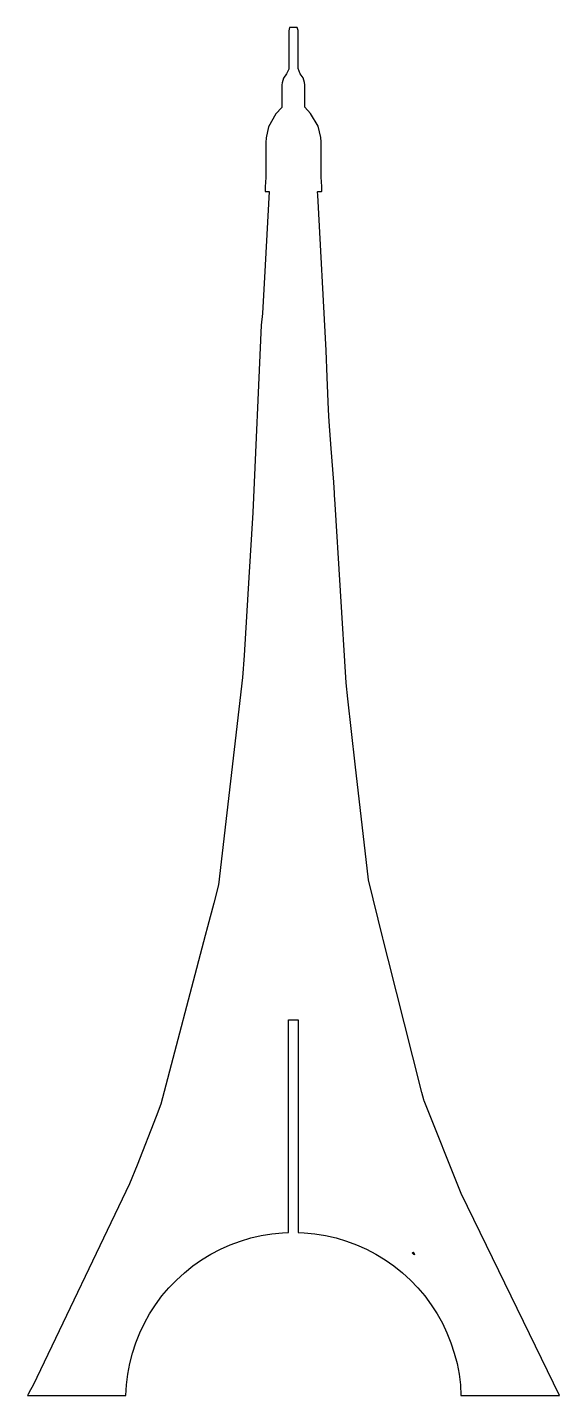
# Model space of a CAD drawing. Header units: metres. Extents: x -12 to 212, y 738 to 1315.
import ezdxf

# ---------------------------------------------------------------- set-up
doc = ezdxf.new("R2010")
doc.units = ezdxf.units.M

msp = doc.modelspace()

# ---------------------------------------------------------------- linework, layer by layer
at = {"layer": 'GROUP0'}
for points in [[(-9.51, 742.56, 0), (-10.6, 740.55, 0), (-11.61, 738.82, 0), (-11.94, 738.16, 0), (0.14, 738.16, 0), (20.05, 738.16, 0), (29.53, 738.16, 0), (29.8, 742.69, 0), (30.36, 747.21, 0), (31.2, 751.67, 0), (32.34, 756.08, 0), (33.75, 760.4, 0), (35.44, 764.62, 0), (37.4, 768.73, 0), (39.61, 772.7, 0), (42.08, 776.51, 0), (44.79, 780.17, 0), (47.72, 783.64, 0), (50.88, 786.91, 0), (54.23, 789.98, 0), (57.78, 792.82, 0), (61.51, 795.43, 0), (65.39, 797.8, 0), (69.42, 799.91, 0), (73.57, 801.75, 0), (77.84, 803.33, 0), (82.19, 804.63, 0), (86.63, 805.64, 0), (91.12, 806.37, 0), (95.64, 806.81, 0), (98.19, 806.89, 0), (98.19, 896.63, 0), (102.19, 896.63, 0), (102.19, 806.89, 0), (104.73, 806.81, 0), (109.26, 806.37, 0), (113.74, 805.64, 0), (118.18, 804.63, 0), (122.53, 803.33, 0), (126.8, 801.75, 0), (130.95, 799.91, 0), (134.98, 797.8, 0), (138.86, 795.43, 0), (142.59, 792.82, 0), (146.14, 789.98, 0), (149.49, 786.91, 0), (152.65, 783.64, 0), (155.58, 780.17, 0), (158.29, 776.51, 0), (160.76, 772.7, 0), (162.98, 768.73, 0), (164.93, 764.62, 0), (166.62, 760.4, 0), (168.03, 756.08, 0), (169.17, 751.67, 0), (170.01, 747.21, 0), (170.57, 742.69, 0), (170.84, 738.16, 0), (181.99, 738.16, 0), (201.96, 738.16, 0), (212.41, 738.16, 0), (199.73, 764.22, 0), (181.62, 801.41, 0), (170.94, 823.34, 0), (155.26, 862.5, 0), (155.18, 862.72, 0), (155.13, 862.87, 0), (154.34, 865.91, 0), (150.57, 880.96, 0), (140.11, 922.25, 0), (138.01, 930.51, 0), (137.88, 931.04, 0), (131.79, 955.68, 0), (126.2, 1004.46, 0), (123.1, 1031.98, 0), (122.37, 1038.68, 0), (117.65, 1116.26, 0), (117.57, 1117.62, 0), (117.51, 1118.75, 0), (117.17, 1123.36, 0), (116.12, 1137.51, 0), (115.27, 1148.88, 0), (115.04, 1153.85, 0), (114.49, 1167.63, 0), (114.04, 1178.78, 0), (110.44, 1244.37, 0), (110.33, 1245.7, 0), (110.5, 1245.86, 0), (111.32, 1245.86, 0), (112.06, 1245.86, 0), (112.16, 1246.03, 0), (112.16, 1246.75, 0), (112.16, 1247.42, 0), (112.12, 1247.96, 0), (111.98, 1249.99, 0), (111.85, 1251.86, 0), (111.83, 1253.59, 0), (111.83, 1260.41, 0), (111.83, 1266.76, 0), (111.71, 1268.72, 0), (110.59, 1273.41, 0), (107.41, 1278.79, 0), (105.07, 1281.44, 0), (105.07, 1285.9, 0), (105.07, 1290.12, 0), (105.07, 1290.75, 0), (105.06, 1290.84, 0), (104.93, 1291.79, 0), (104.28, 1293.76, 0), (103, 1295.55, 0), (102.15, 1297.74, 0), (102.15, 1305.91, 0), (102.15, 1313.83, 0), (101.84, 1315.09, 0), (100.15, 1315.09, 0), (98.51, 1315.09, 0), (98.24, 1313.59, 0), (98.24, 1305.48, 0), (98.24, 1297.49, 0), (97.32, 1295.48, 0), (96.07, 1293.67, 0), (95.45, 1291.69, 0), (95.33, 1290.83, 0), (95.33, 1290.73, 0), (95.33, 1289.98, 0), (95.33, 1285.66, 0), (95.33, 1281.3, 0), (92.79, 1278.57, 0), (89.72, 1273.15, 0), (88.66, 1268.56, 0), (88.57, 1266.56, 0), (88.56, 1260.04, 0), (88.56, 1253.38, 0), (88.54, 1251.81, 0), (88.41, 1249.88, 0), (88.27, 1247.89, 0), (88.24, 1247.41, 0), (88.24, 1246.76, 0), (88.24, 1245.86, 0), (89.95, 1245.86, 0), (88.25, 1214.78, 0), (87.14, 1194.45, 0), (86.59, 1189.51, 0), (83.1, 1110.52, 0), (81.46, 1083.07, 0), (79.51, 1050.3, 0), (78.72, 1040.9, 0), (68.62, 953.57, 0), (66.64, 945.87, 0), (64.04, 935.78, 0), (62.94, 932.21, 0), (44.33, 861.06, 0), (42.34, 855.81, 0), (34.34, 835.29, 0), (31.1, 827.49, 0), (-9.51, 742.56, 0)], [(151.22, 797.65, 0), (151.28, 797.53, 0), (151.19, 797.56, 0), (151.08, 797.65, 0), (150.96, 797.73, 0), (150.85, 797.82, 0), (150.74, 797.9, 0), (150.62, 797.99, 0), (150.51, 798.07, 0), (150.39, 798.16, 0), (150.39, 798.24, 0), (150.44, 798.31, 0), (150.51, 798.39, 0), (150.57, 798.48, 0), (150.63, 798.56, 0), (150.69, 798.63, 0), (150.72, 798.67, 0), (150.76, 798.6, 0), (150.84, 798.45, 0), (150.93, 798.26, 0), (151.03, 798.04, 0), (151.13, 797.83, 0), (151.22, 797.65, 0)]]:
    msp.add_polyline3d(points, dxfattribs=at)

doc.saveas('drawing.dxf')
